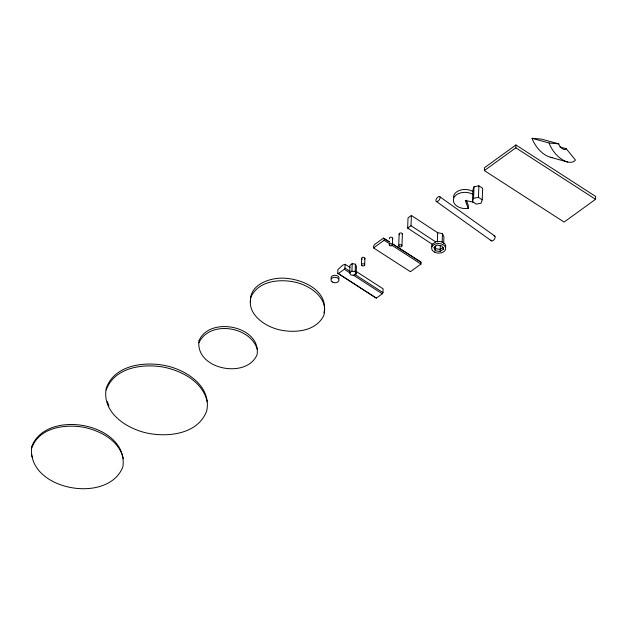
<?xml version="1.0" encoding="UTF-8"?>
<svg xmlns="http://www.w3.org/2000/svg" width="627" height="627" viewBox="0 0 627 627"><rect width="100%" height="100%" fill="white"/><g stroke="black" fill="none" stroke-linecap="round" stroke-linejoin="round"><path stroke-width="0.94" d="M355.634 271.083L383.105 288.828L382.972 292.597L382.274 293.804L376.365 298.084L375.73 297.841L337.749 273.317L337.89 269.547L342.734 265.15L345.124 264.304L349.976 267.431M337.749 273.317L338.392 273.56L344.301 269.281L344.991 268.074L345.124 264.304M349.701 272.761L349.976 265.26L352.202 263.646L355.423 264.202L356.41 266.365L356.136 273.866L353.91 275.48L350.689 274.932L349.701 272.761L351.927 271.146L355.148 271.703L356.136 273.866M351.927 271.146L352.202 263.646M355.148 271.703L355.423 264.202M361.442 264.884L361.677 258.418M364.679 264.845L364.914 258.387M392.384 243.715L421.031 262.211L420.968 264.053L410.395 271.703L373.567 247.924L373.637 246.082L374.484 244.616L383.418 238.142L389.931 242.132M373.567 247.924L384.132 240.266L384.202 238.432M392.455 244.726L392.69 238.268M398.717 245.808L399.148 234.067M401.954 245.776L402.385 234.036M431.76 246.717A7.046 4.804 2.1 0 1 432.222 244.256L407.652 228.11L408.028 217.875L411.383 215.484L437.677 232.727L442.474 233.581L443.916 236.818L443.673 243.331M407.652 228.11L411.006 225.72L411.383 215.484M443.516 247.759L443.461 249.17L440.107 251.56L435.31 250.714L435.491 245.8M437.34 242.03L437.677 232.727M440.107 251.56L440.319 245.721M442.168 241.951L442.474 233.581M472.977 194.441A11.897 8.112 2.1 0 0 453.666 198.406A11.897 8.112 2.1 0 0 468.236 208.376L468.338 205.499L466.355 200.225M472.468 201.706L472.891 190.161L474.004 186.775L478.879 185.819L482.649 188.257L482.226 199.801L481.113 203.187L476.238 204.143L472.468 201.706L473.581 198.32L474.004 186.775M482.226 199.801L478.456 197.372L478.879 185.819M484.365 170.583L484.467 167.746L515.911 144.97L595.65 196.463L595.548 199.3L564.104 222.068L484.365 170.583L515.802 147.807L515.911 144.97M323.955 312.881L324.245 311.047M324.535 309.205C325.656 289.831 302.99 279.736 286.5 278.364C271.515 276.672 248.402 284.133 250.573 302.637M31.742 448.015C39.195 427.12 65.749 423.774 84.817 427.473C101.26 431.211 119.396 440.891 123.284 458.69M106.222 389.994C114.443 366.952 143.74 363.26 164.776 367.344C182.912 371.458 202.913 382.141 207.208 401.782M198.971 342.703C209.653 319.903 250.714 326.346 257.344 349.513M432.222 244.256L436.016 241.716A7.046 4.804 2.1 0 1 445.734 246.944M442.866 247.532L440.185 249.444L435.389 248.598L434.668 246.975M473.581 198.32L478.456 197.372M532.057 138.308L541.657 139.147L558.712 143.857A5.58 3.072 54.1 0 0 562.38 148.717A5.58 3.072 54.1 0 0 566.228 148.717L575.445 160.018L574.489 161.029A20.283 11.176 54.1 0 1 549.95 145.182L549.111 143.019L532.057 138.308L532.895 140.472A20.283 11.176 54.1 0 0 552.348 157.589M549.111 143.019L558.712 143.857M473.847 202.255L465.258 200.46L468.236 208.376M559.95 146.977L566.228 148.717M550.592 157.299L567.647 162.009M421.031 262.211L392.424 243.95M515.802 147.807L595.548 199.3M383.418 238.142L389.148 241.842M384.132 240.266L389.861 243.966M391.499 245.024L420.968 264.053M344.991 268.074L349.835 271.209M354.686 274.336L382.972 292.597M344.301 269.281L349.952 272.933M353.189 275.018L382.274 293.804M338.392 273.56L376.365 298.084M411.006 225.72L435.624 241.865M439.731 196.666A2.931 1.489 -54.4 0 1 438.218 201.001A2.931 1.489 -54.4 0 1 436.118 199.488A2.931 1.489 -54.4 0 1 439.731 196.666L494.821 236.058M436.314 201.439L491.411 240.823M443.461 249.17L442.019 245.933L437.223 245.086L433.868 247.477L435.31 250.714M107.374 401.523L108.886 406.014M31.405 454.528L32.322 457.24M399.673 234.843A1.622 1.105 2.1 0 1 399.485 233.354A1.622 1.105 2.1 0 1 401.633 233.142A1.622 1.105 2.1 0 1 402.205 234.592M389.712 238.856A1.622 1.105 2.1 0 1 390.088 237.39A1.622 1.105 2.1 0 1 392.267 237.562A1.622 1.105 2.1 0 1 392.267 239.059M362.202 259.202A1.622 1.105 2.1 0 1 362.108 257.634A1.622 1.105 2.1 0 1 364.389 257.611A1.622 1.105 2.1 0 1 364.491 259.178M453.47 197.278A11.897 8.112 2.1 0 1 460.43 190.099A11.897 8.112 2.1 0 1 473.087 191.564M493.99 235.94A2.931 1.489 -54.4 0 1 494.327 239.31A2.931 1.489 -54.4 0 1 491.035 240.07M331.244 278.756A3.989 2.72 2.1 0 1 334.873 275.284A3.989 2.72 2.1 0 1 338.941 278.678M31.797 446.463C25.872 489.797 108.15 505.244 122.9 466.754C128.817 423.421 46.547 407.973 31.797 446.463M106.284 388.137C101.441 412.817 127.187 429.181 148.223 433.32C169.259 437.411 198.555 433.719 206.777 410.669C211.628 385.989 185.882 369.624 164.838 365.486C143.81 361.395 114.514 365.086 106.284 388.137M199.041 340.68C194.793 369.334 246.685 379.554 257.094 354.647C261.341 325.993 209.449 315.773 199.041 340.68M251.051 296.743C246.309 313.774 264.335 326.15 278.788 329.661C294.478 333.399 316.008 331.636 323.869 315.318C328.611 298.28 310.584 285.912 296.132 282.393C280.434 278.662 258.904 280.426 251.051 296.743M399.242 246.583A1.622 1.105 2.1 0 0 401.915 246.058A1.622 1.105 2.1 0 0 399.854 244.726A1.622 1.105 2.1 0 0 399.242 246.583M389.743 245.533A1.622 1.105 2.1 0 0 392.416 245.016A1.622 1.105 2.1 0 0 390.355 243.684A1.622 1.105 2.1 0 0 389.743 245.533M361.967 265.66A1.622 1.105 2.1 0 0 364.64 265.135A1.622 1.105 2.1 0 0 362.578 263.802A1.622 1.105 2.1 0 0 361.967 265.66M434.401 252.07A7.046 4.804 2.1 0 0 445.656 249.068A7.046 4.804 2.1 0 0 435.937 243.832A7.046 4.804 2.1 0 0 434.401 252.07M332.279 281.97A3.989 2.72 2.1 0 0 338.87 280.684A3.989 2.72 2.1 0 0 333.776 277.393A3.989 2.72 2.1 0 0 332.279 281.97"/></g></svg>
